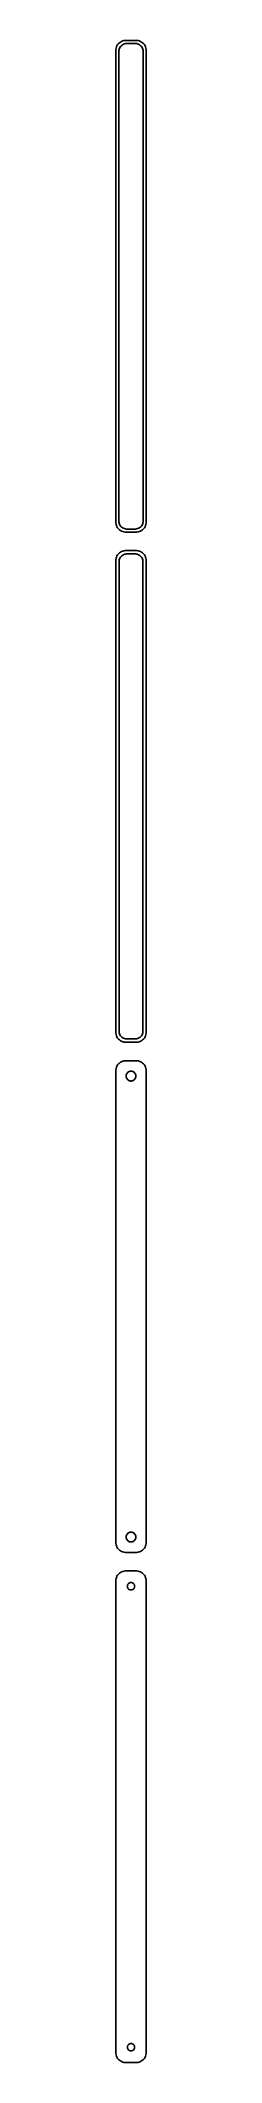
# Model space of a CAD drawing. Header units: metres. Extents: x -8 to 8, y 627 to 1614.
import ezdxf

# ---------------------------------------------------------------- set-up
doc = ezdxf.new("R2010")
doc.units = ezdxf.units.M

msp = doc.modelspace()

# ---------------------------------------------------------------- linework, layer by layer
for p, q in [((-7.46057, 1609.63), (-7.5, 1609)), ((-7.5, 1609), (-7.5, 1379)), ((-7.34291, 1610.24), (-7.46057, 1609.63)), ((-7.14888, 1610.84), (-7.34291, 1610.24)), ((-6.88153, 1611.41), (-7.14888, 1610.84)), ((-6.54507, 1611.94), (-6.88153, 1611.41)), ((-6.14484, 1612.42), (-6.54507, 1611.94)), ((-5.68712, 1612.85), (-6.14484, 1612.42)), ((-6, 1608.5), (-5.96844, 1609)), ((-5.96844, 1609), (-5.87433, 1609.49)), ((-5.87433, 1609.49), (-5.7191, 1609.97)), ((-5.7191, 1609.97), (-5.50522, 1610.43)), ((-5.17912, 1613.22), (-5.68712, 1612.85)), ((-5.50522, 1610.43), (-5.23605, 1610.85)), ((-5.23605, 1610.85), (-4.91586, 1611.24)), ((-4.62889, 1613.52), (-5.17912, 1613.22)), ((-4.91586, 1611.24), (-4.54968, 1611.58)), ((-4.04507, 1613.76), (-4.62889, 1613.52)), ((-4.54968, 1611.58), (-4.1433, 1611.88)), ((-4.1433, 1611.88), (-3.70311, 1612.12)), ((-3.4369, 1613.91), (-4.04507, 1613.76)), ((-3.70311, 1612.12), (-3.23605, 1612.3)), ((-2.81395, 1613.99), (-3.4369, 1613.91)), ((-3.23605, 1612.3), (-2.74951, 1612.43)), ((2.81395, 1613.99), (-2.81395, 1613.99)), ((-2.74951, 1612.43), (-2.25116, 1612.49)), ((-2.25116, 1612.49), (2.25116, 1612.49)), ((2.25116, 1612.49), (2.74951, 1612.43)), ((2.74951, 1612.43), (3.23605, 1612.3)), ((3.4369, 1613.91), (2.81395, 1613.99)), ((3.23605, 1612.3), (3.70311, 1612.12)), ((4.04507, 1613.76), (3.4369, 1613.91)), ((3.70311, 1612.12), (4.1433, 1611.88)), ((4.62889, 1613.52), (4.04507, 1613.76)), ((4.1433, 1611.88), (4.54968, 1611.58)), ((4.54968, 1611.58), (4.91586, 1611.24)), ((5.17912, 1613.22), (4.62889, 1613.52)), ((4.91586, 1611.24), (5.23605, 1610.85)), ((5.68712, 1612.85), (5.17912, 1613.22)), ((5.23605, 1610.85), (5.50522, 1610.43)), ((5.50522, 1610.43), (5.7191, 1609.97)), ((6.14484, 1612.42), (5.68712, 1612.85)), ((5.7191, 1609.97), (5.87433, 1609.49)), ((5.87433, 1609.49), (5.96844, 1609)), ((5.96844, 1609), (6, 1608.5)), ((6.54507, 1611.94), (6.14484, 1612.42)), ((6.88153, 1611.41), (6.54507, 1611.94)), ((7.14888, 1610.84), (6.88153, 1611.41)), ((7.34291, 1610.24), (7.14888, 1610.84)), ((7.46057, 1609.63), (7.34291, 1610.24)), ((7.5, 1609), (7.46057, 1609.63)), ((7.5, 1379), (7.5, 1609)), ((-6, 1379.5), (-6, 1608.5)), ((6, 1608.5), (6, 1379.5)), ((-7.5, 1379), (-7.46057, 1378.37)), ((-7.46057, 1378.37), (-7.34291, 1377.76)), ((-7.34291, 1377.76), (-7.14888, 1377.16)), ((-7.14888, 1377.16), (-6.88153, 1376.59)), ((-6.88153, 1376.59), (-6.54507, 1376.06)), ((-6.54507, 1376.06), (-6.14484, 1375.58)), ((-6.14484, 1375.58), (-5.68712, 1375.15)), ((-5.96844, 1379), (-6, 1379.5)), ((-5.87433, 1378.51), (-5.96844, 1379)), ((-5.7191, 1378.03), (-5.87433, 1378.51)), ((-5.50522, 1377.57), (-5.7191, 1378.03)), ((-5.68712, 1375.15), (-5.17912, 1374.78)), ((-5.23605, 1377.15), (-5.50522, 1377.57)), ((-4.91586, 1376.76), (-5.23605, 1377.15)), ((-5.17912, 1374.78), (-4.62889, 1374.48)), ((-4.54968, 1376.42), (-4.91586, 1376.76)), ((-4.62889, 1374.48), (-4.04507, 1374.24)), ((-4.1433, 1376.12), (-4.54968, 1376.42)), ((-3.70311, 1375.88), (-4.1433, 1376.12)), ((-4.04507, 1374.24), (-3.4369, 1374.09)), ((-3.23605, 1375.7), (-3.70311, 1375.88)), ((-3.4369, 1374.09), (-2.81395, 1374.01)), ((-2.74951, 1375.57), (-3.23605, 1375.7)), ((-2.81395, 1374.01), (2.81395, 1374.01)), ((-2.25116, 1375.51), (-2.74951, 1375.57)), ((2.25116, 1375.51), (-2.25116, 1375.51)), ((2.74951, 1375.57), (2.25116, 1375.51)), ((3.23605, 1375.7), (2.74951, 1375.57)), ((2.81395, 1374.01), (3.4369, 1374.09)), ((3.70311, 1375.88), (3.23605, 1375.7)), ((3.4369, 1374.09), (4.04507, 1374.24)), ((4.1433, 1376.12), (3.70311, 1375.88)), ((4.04507, 1374.24), (4.62889, 1374.48)), ((4.54968, 1376.42), (4.1433, 1376.12)), ((4.91586, 1376.76), (4.54968, 1376.42)), ((4.62889, 1374.48), (5.17912, 1374.78)), ((5.23605, 1377.15), (4.91586, 1376.76)), ((5.17912, 1374.78), (5.68712, 1375.15)), ((5.50522, 1377.57), (5.23605, 1377.15)), ((5.7191, 1378.03), (5.50522, 1377.57)), ((5.68712, 1375.15), (6.14484, 1375.58)), ((5.87433, 1378.51), (5.7191, 1378.03)), ((5.96844, 1379), (5.87433, 1378.51)), ((6, 1379.5), (5.96844, 1379)), ((6.14484, 1375.58), (6.54507, 1376.06)), ((6.54507, 1376.06), (6.88153, 1376.59)), ((6.88153, 1376.59), (7.14888, 1377.16)), ((7.14888, 1377.16), (7.34291, 1377.76)), ((7.34291, 1377.76), (7.46057, 1378.37)), ((7.46057, 1378.37), (7.5, 1379)), ((-6.88153, 1362.41), (-7.14888, 1361.84)), ((-6.54507, 1362.94), (-6.88153, 1362.41)), ((-6.14484, 1363.42), (-6.54507, 1362.94)), ((-5.68712, 1363.85), (-6.14484, 1363.42)), ((-5.17912, 1364.22), (-5.68712, 1363.85)), ((-4.62889, 1364.52), (-5.17912, 1364.22)), ((-5.13301, 1361.78), (-4.82301, 1362.15)), ((-4.82301, 1362.15), (-4.46851, 1362.48)), ((-4.04507, 1364.76), (-4.62889, 1364.52)), ((-4.46851, 1362.48), (-4.07506, 1362.77)), ((-4.07506, 1362.77), (-3.64888, 1363)), ((-3.4369, 1364.91), (-4.04507, 1364.76)), ((-3.64888, 1363), (-3.1967, 1363.18)), ((-2.81395, 1364.99), (-3.4369, 1364.91)), ((-3.1967, 1363.18), (-2.72565, 1363.3)), ((2.81395, 1364.99), (-2.81395, 1364.99)), ((-2.72565, 1363.3), (-2.24316, 1363.36)), ((-2.24316, 1363.36), (2.24316, 1363.36)), ((2.24316, 1363.36), (2.72565, 1363.3)), ((2.72565, 1363.3), (3.1967, 1363.18)), ((3.4369, 1364.91), (2.81395, 1364.99)), ((3.1967, 1363.18), (3.64888, 1363)), ((4.04507, 1364.76), (3.4369, 1364.91)), ((3.64888, 1363), (4.07506, 1362.77)), ((4.62889, 1364.52), (4.04507, 1364.76)), ((4.07506, 1362.77), (4.46851, 1362.48)), ((4.46851, 1362.48), (4.82301, 1362.15)), ((5.17912, 1364.22), (4.62889, 1364.52)), ((4.82301, 1362.15), (5.13301, 1361.78)), ((5.68712, 1363.85), (5.17912, 1364.22)), ((6.14484, 1363.42), (5.68712, 1363.85)), ((6.54507, 1362.94), (6.14484, 1363.42)), ((6.88153, 1362.41), (6.54507, 1362.94)), ((7.14888, 1361.84), (6.88153, 1362.41)), ((-7.46057, 1360.63), (-7.5, 1360)), ((-7.5, 1360), (-7.5, 1130)), ((-7.34291, 1361.24), (-7.46057, 1360.63)), ((-7.14888, 1361.84), (-7.34291, 1361.24)), ((-5.87262, 1359.5), (-5.84209, 1359.99)), ((-5.87262, 1130.5), (-5.87262, 1359.5)), ((-5.84209, 1359.99), (-5.75096, 1360.46)), ((-5.75096, 1360.46), (-5.60068, 1360.93)), ((-5.60068, 1360.93), (-5.3936, 1361.37)), ((-5.3936, 1361.37), (-5.13301, 1361.78)), ((5.13301, 1361.78), (5.3936, 1361.37)), ((5.3936, 1361.37), (5.60068, 1360.93)), ((5.60068, 1360.93), (5.75096, 1360.46)), ((5.75096, 1360.46), (5.84209, 1359.99)), ((5.84209, 1359.99), (5.87262, 1359.5)), ((5.87262, 1359.5), (5.87262, 1130.5)), ((7.34291, 1361.24), (7.14888, 1361.84)), ((7.46057, 1360.63), (7.34291, 1361.24)), ((7.5, 1360), (7.46057, 1360.63)), ((7.5, 1130), (7.5, 1360)), ((-7.5, 1130), (-7.46057, 1129.37)), ((-7.46057, 1129.37), (-7.34291, 1128.76)), ((-7.34291, 1128.76), (-7.14888, 1128.16)), ((-7.14888, 1128.16), (-6.88153, 1127.59)), ((-6.88153, 1127.59), (-6.54507, 1127.06)), ((-6.54507, 1127.06), (-6.14484, 1126.58)), ((-6.14484, 1126.58), (-5.68712, 1126.15)), ((-5.84209, 1130.01), (-5.87262, 1130.5)), ((-5.75096, 1129.54), (-5.84209, 1130.01)), ((-5.60068, 1129.07), (-5.75096, 1129.54)), ((-5.68712, 1126.15), (-5.17912, 1125.78)), ((-5.3936, 1128.63), (-5.60068, 1129.07)), ((-5.13301, 1128.22), (-5.3936, 1128.63)), ((-5.17912, 1125.78), (-4.62889, 1125.48)), ((-4.82301, 1127.85), (-5.13301, 1128.22)), ((-4.46851, 1127.52), (-4.82301, 1127.85)), ((-4.62889, 1125.48), (-4.04507, 1125.24)), ((-4.07506, 1127.23), (-4.46851, 1127.52)), ((-3.64888, 1127), (-4.07506, 1127.23)), ((-4.04507, 1125.24), (-3.4369, 1125.09)), ((-3.1967, 1126.82), (-3.64888, 1127)), ((-2.72565, 1126.7), (-3.1967, 1126.82)), ((-2.24316, 1126.64), (-2.72565, 1126.7)), ((2.24316, 1126.64), (-2.24316, 1126.64)), ((2.72565, 1126.7), (2.24316, 1126.64)), ((3.1967, 1126.82), (2.72565, 1126.7)), ((3.64888, 1127), (3.1967, 1126.82)), ((3.4369, 1125.09), (4.04507, 1125.24)), ((4.07506, 1127.23), (3.64888, 1127)), ((4.04507, 1125.24), (4.62889, 1125.48)), ((4.46851, 1127.52), (4.07506, 1127.23)), ((4.82301, 1127.85), (4.46851, 1127.52)), ((4.62889, 1125.48), (5.17912, 1125.78)), ((5.13301, 1128.22), (4.82301, 1127.85)), ((5.3936, 1128.63), (5.13301, 1128.22)), ((5.17912, 1125.78), (5.68712, 1126.15)), ((5.60068, 1129.07), (5.3936, 1128.63)), ((5.75096, 1129.54), (5.60068, 1129.07)), ((5.68712, 1126.15), (6.14484, 1126.58)), ((5.84209, 1130.01), (5.75096, 1129.54)), ((5.87262, 1130.5), (5.84209, 1130.01)), ((6.14484, 1126.58), (6.54507, 1127.06)), ((6.54507, 1127.06), (6.88153, 1127.59)), ((6.88153, 1127.59), (7.14888, 1128.16)), ((7.14888, 1128.16), (7.34291, 1128.76)), ((7.34291, 1128.76), (7.46057, 1129.37)), ((7.46057, 1129.37), (7.5, 1130)), ((-4.62889, 1115.52), (-5.17912, 1115.22)), ((-4.04507, 1115.76), (-4.62889, 1115.52)), ((-3.4369, 1115.91), (-4.04507, 1115.76)), ((-3.4369, 1125.09), (-2.81395, 1125.01)), ((-2.81395, 1115.99), (-3.4369, 1115.91)), ((-2.81395, 1125.01), (2.81395, 1125.01)), ((2.81395, 1115.99), (-2.81395, 1115.99)), ((2.81395, 1125.01), (3.4369, 1125.09)), ((3.4369, 1115.91), (2.81395, 1115.99)), ((4.04507, 1115.76), (3.4369, 1115.91)), ((4.62889, 1115.52), (4.04507, 1115.76)), ((5.17912, 1115.22), (4.62889, 1115.52)), ((-7.46057, 1111.63), (-7.5, 1111)), ((-7.5, 1111), (-7.5, 881)), ((-7.34291, 1112.24), (-7.46057, 1111.63)), ((-7.14888, 1112.84), (-7.34291, 1112.24)), ((-6.88153, 1113.41), (-7.14888, 1112.84)), ((-6.54507, 1113.94), (-6.88153, 1113.41)), ((-6.14484, 1114.42), (-6.54507, 1113.94)), ((-5.68712, 1114.85), (-6.14484, 1114.42)), ((-5.17912, 1115.22), (-5.68712, 1114.85)), ((-2.39999, 1108.5), (-2.38107, 1108.8)), ((-2.38107, 1108.2), (-2.39999, 1108.5)), ((-2.38107, 1108.8), (-2.32458, 1109.1)), ((-2.32458, 1107.9), (-2.38107, 1108.2)), ((-2.32458, 1109.1), (-2.23146, 1109.38)), ((-2.23146, 1107.62), (-2.32458, 1107.9)), ((-2.23146, 1109.38), (-2.10313, 1109.66)), ((-2.10313, 1107.34), (-2.23146, 1107.62)), ((-2.10313, 1109.66), (-1.94164, 1109.91)), ((-1.94164, 1107.09), (-2.10313, 1107.34)), ((-1.94164, 1109.91), (-1.74951, 1110.14)), ((-1.74951, 1106.86), (-1.94164, 1107.09)), ((-1.74951, 1110.14), (-1.52982, 1110.35)), ((-1.52982, 1106.65), (-1.74951, 1106.86)), ((-1.52982, 1110.35), (-1.28598, 1110.53)), ((-1.28598, 1106.47), (-1.52982, 1106.65)), ((-1.28598, 1110.53), (-1.02187, 1110.67)), ((-1.02187, 1106.33), (-1.28598, 1106.47)), ((-1.02187, 1110.67), (-0.741638, 1110.78)), ((-0.741638, 1106.22), (-1.02187, 1106.33)), ((-0.741638, 1110.78), (-0.449707, 1110.86)), ((-0.449707, 1106.14), (-0.741638, 1106.22)), ((-0.449707, 1110.86), (-0.150696, 1110.9)), ((-0.150696, 1106.1), (-0.449707, 1106.14)), ((-0.150696, 1110.9), (0.150696, 1110.9)), ((0.150696, 1106.1), (-0.150696, 1106.1)), ((0.150696, 1110.9), (0.449707, 1110.86)), ((0.449707, 1106.14), (0.150696, 1106.1)), ((0.449707, 1110.86), (0.741638, 1110.78)), ((0.741638, 1106.22), (0.449707, 1106.14)), ((0.741638, 1110.78), (1.02187, 1110.67)), ((1.02187, 1106.33), (0.741638, 1106.22)), ((1.02187, 1110.67), (1.28598, 1110.53)), ((1.28598, 1106.47), (1.02187, 1106.33)), ((1.28598, 1110.53), (1.52982, 1110.35)), ((1.52982, 1106.65), (1.28598, 1106.47)), ((1.52982, 1110.35), (1.74951, 1110.14)), ((1.74951, 1106.86), (1.52982, 1106.65)), ((1.74951, 1110.14), (1.94164, 1109.91)), ((1.94164, 1107.09), (1.74951, 1106.86)), ((1.94164, 1109.91), (2.10313, 1109.66)), ((2.10313, 1107.34), (1.94164, 1107.09)), ((2.10313, 1109.66), (2.23146, 1109.38)), ((2.23146, 1107.62), (2.10313, 1107.34)), ((2.23146, 1109.38), (2.32458, 1109.1)), ((2.32458, 1107.9), (2.23146, 1107.62)), ((2.32458, 1109.1), (2.38107, 1108.8)), ((2.38107, 1108.2), (2.32458, 1107.9)), ((2.38107, 1108.8), (2.39999, 1108.5)), ((2.39999, 1108.5), (2.38107, 1108.2)), ((5.68712, 1114.85), (5.17912, 1115.22)), ((6.14484, 1114.42), (5.68712, 1114.85)), ((6.54507, 1113.94), (6.14484, 1114.42)), ((6.88153, 1113.41), (6.54507, 1113.94)), ((7.14888, 1112.84), (6.88153, 1113.41)), ((7.34291, 1112.24), (7.14888, 1112.84)), ((7.46057, 1111.63), (7.34291, 1112.24)), ((7.5, 1111), (7.46057, 1111.63)), ((7.5, 881), (7.5, 1111)), ((-7.5, 881), (-7.46057, 880.373)), ((-7.46057, 880.373), (-7.34291, 879.757)), ((-7.34291, 879.757), (-7.14888, 879.159)), ((-7.14888, 879.159), (-6.88153, 878.591)), ((-6.88153, 878.591), (-6.54507, 878.061)), ((-2.39999, 883.5), (-2.38107, 883.801)), ((-2.38107, 883.199), (-2.39999, 883.5)), ((-2.38107, 883.801), (-2.32458, 884.097)), ((-2.32458, 882.903), (-2.38107, 883.199)), ((-2.32458, 884.097), (-2.23146, 884.383)), ((-2.23146, 882.617), (-2.32458, 882.903)), ((-2.23146, 884.383), (-2.10313, 884.656)), ((-2.10313, 882.344), (-2.23146, 882.617)), ((-2.10313, 884.656), (-1.94164, 884.911)), ((-1.94164, 882.089), (-2.10313, 882.344)), ((-1.94164, 884.911), (-1.74951, 885.143)), ((-1.74951, 881.857), (-1.94164, 882.089)), ((-1.74951, 885.143), (-1.52982, 885.349)), ((-1.52982, 881.651), (-1.74951, 881.857)), ((-1.52982, 885.349), (-1.28598, 885.526)), ((-1.28598, 881.474), (-1.52982, 881.651)), ((-1.28598, 885.526), (-1.02187, 885.672)), ((-1.02187, 881.328), (-1.28598, 881.474)), ((-1.02187, 885.672), (-0.741638, 885.783)), ((-0.741638, 881.217), (-1.02187, 881.328)), ((-0.741638, 885.783), (-0.449707, 885.857)), ((-0.449707, 881.143), (-0.741638, 881.217)), ((-0.449707, 885.857), (-0.150696, 885.895)), ((-0.150696, 881.105), (-0.449707, 881.143)), ((-0.150696, 885.895), (0.150696, 885.895)), ((0.150696, 881.105), (-0.150696, 881.105)), ((0.150696, 885.895), (0.449707, 885.857)), ((0.449707, 881.143), (0.150696, 881.105)), ((0.449707, 885.857), (0.741638, 885.783)), ((0.741638, 881.217), (0.449707, 881.143)), ((0.741638, 885.783), (1.02187, 885.672)), ((1.02187, 881.328), (0.741638, 881.217)), ((1.02187, 885.672), (1.28598, 885.526)), ((1.28598, 881.474), (1.02187, 881.328)), ((1.28598, 885.526), (1.52982, 885.349)), ((1.52982, 881.651), (1.28598, 881.474)), ((1.52982, 885.349), (1.74951, 885.143)), ((1.74951, 881.857), (1.52982, 881.651)), ((1.74951, 885.143), (1.94164, 884.911)), ((1.94164, 882.089), (1.74951, 881.857)), ((1.94164, 884.911), (2.10313, 884.656)), ((2.10313, 882.344), (1.94164, 882.089)), ((2.10313, 884.656), (2.23146, 884.383)), ((2.23146, 882.617), (2.10313, 882.344)), ((2.23146, 884.383), (2.32458, 884.097)), ((2.32458, 882.903), (2.23146, 882.617)), ((2.32458, 884.097), (2.38107, 883.801)), ((2.38107, 883.199), (2.32458, 882.903)), ((2.38107, 883.801), (2.39999, 883.5)), ((2.39999, 883.5), (2.38107, 883.199)), ((6.54507, 878.061), (6.88153, 878.591)), ((6.88153, 878.591), (7.14888, 879.159)), ((7.14888, 879.159), (7.34291, 879.757)), ((7.34291, 879.757), (7.46057, 880.373)), ((7.46057, 880.373), (7.5, 881)), ((-6.54507, 878.061), (-6.14484, 877.577)), ((-6.14484, 877.577), (-5.68712, 877.147)), ((-5.68712, 877.147), (-5.17912, 876.778)), ((-5.17912, 876.778), (-4.62889, 876.476)), ((-4.62889, 876.476), (-4.04507, 876.245)), ((-4.04507, 876.245), (-3.4369, 876.089)), ((-3.4369, 876.089), (-2.81395, 876.01)), ((-2.81395, 876.01), (2.81395, 876.01)), ((2.81395, 876.01), (3.4369, 876.089)), ((3.4369, 876.089), (4.04507, 876.245)), ((4.04507, 876.245), (4.62889, 876.476)), ((4.62889, 876.476), (5.17912, 876.778)), ((5.17912, 876.778), (5.68712, 877.147)), ((5.68712, 877.147), (6.14484, 877.577)), ((6.14484, 877.577), (6.54507, 878.061)), ((-7.46057, 862.627), (-7.5, 862)), ((-7.5, 862), (-7.5, 632)), ((-7.34291, 863.243), (-7.46057, 862.627)), ((-7.14888, 863.841), (-7.34291, 863.243)), ((-6.88153, 864.409), (-7.14888, 863.841)), ((-6.54507, 864.939), (-6.88153, 864.409)), ((-6.14484, 865.423), (-6.54507, 864.939)), ((-5.68712, 865.853), (-6.14484, 865.423)), ((-5.17912, 866.222), (-5.68712, 865.853)), ((-4.62889, 866.524), (-5.17912, 866.222)), ((-4.04507, 866.755), (-4.62889, 866.524)), ((-3.4369, 866.911), (-4.04507, 866.755)), ((-2.81395, 866.99), (-3.4369, 866.911)), ((2.81395, 866.99), (-2.81395, 866.99)), ((-1.79999, 859.5), (-1.7858, 859.726)), ((-1.7858, 859.274), (-1.79999, 859.5)), ((-1.7858, 859.726), (-1.74344, 859.948)), ((-1.74344, 859.052), (-1.7858, 859.274)), ((-1.74344, 859.948), (-1.67358, 860.163)), ((-1.67358, 858.837), (-1.74344, 859.052)), ((-1.67358, 860.163), (-1.57735, 860.367)), ((-1.57735, 858.633), (-1.67358, 858.837)), ((-1.57735, 860.367), (-1.45622, 860.558)), ((-1.45622, 860.558), (-1.31213, 860.732)), ((-1.31213, 860.732), (-1.14735, 860.887)), ((-1.14735, 860.887), (-0.964478, 861.02)), ((-0.964478, 861.02), (-0.766388, 861.129)), ((-0.766388, 861.129), (-0.556229, 861.212)), ((-0.556229, 861.212), (-0.33728, 861.268)), ((-0.33728, 861.268), (-0.113022, 861.296)), ((-0.113022, 861.296), (0.113022, 861.296)), ((0.113022, 861.296), (0.33728, 861.268)), ((0.33728, 861.268), (0.556229, 861.212)), ((0.556229, 861.212), (0.766388, 861.129)), ((0.766388, 861.129), (0.964478, 861.02)), ((0.964478, 861.02), (1.14735, 860.887)), ((1.14735, 860.887), (1.31213, 860.732)), ((1.31213, 860.732), (1.45622, 860.558)), ((1.45622, 860.558), (1.57735, 860.367)), ((1.57735, 860.367), (1.67358, 860.163)), ((1.67358, 858.837), (1.57735, 858.633)), ((1.67358, 860.163), (1.74344, 859.948)), ((1.74344, 859.052), (1.67358, 858.837)), ((1.74344, 859.948), (1.7858, 859.726)), ((1.7858, 859.274), (1.74344, 859.052)), ((1.7858, 859.726), (1.79999, 859.5)), ((1.79999, 859.5), (1.7858, 859.274)), ((3.4369, 866.911), (2.81395, 866.99)), ((4.04507, 866.755), (3.4369, 866.911)), ((4.62889, 866.524), (4.04507, 866.755)), ((5.17912, 866.222), (4.62889, 866.524)), ((5.68712, 865.853), (5.17912, 866.222)), ((6.14484, 865.423), (5.68712, 865.853)), ((6.54507, 864.939), (6.14484, 865.423)), ((6.88153, 864.409), (6.54507, 864.939)), ((7.14888, 863.841), (6.88153, 864.409)), ((7.34291, 863.243), (7.14888, 863.841)), ((7.46057, 862.627), (7.34291, 863.243)), ((7.5, 862), (7.46057, 862.627)), ((7.5, 632), (7.5, 862)), ((-1.45622, 858.442), (-1.57735, 858.633)), ((-1.31213, 858.268), (-1.45622, 858.442)), ((-1.14735, 858.113), (-1.31213, 858.268)), ((-0.964478, 857.98), (-1.14735, 858.113)), ((-0.766388, 857.871), (-0.964478, 857.98)), ((-0.556229, 857.788), (-0.766388, 857.871)), ((-0.33728, 857.732), (-0.556229, 857.788)), ((-0.113022, 857.704), (-0.33728, 857.732)), ((0.113022, 857.704), (-0.113022, 857.704)), ((0.33728, 857.732), (0.113022, 857.704)), ((0.556229, 857.788), (0.33728, 857.732)), ((0.766388, 857.871), (0.556229, 857.788)), ((0.964478, 857.98), (0.766388, 857.871)), ((1.14735, 858.113), (0.964478, 857.98)), ((1.31213, 858.268), (1.14735, 858.113)), ((1.45622, 858.442), (1.31213, 858.268)), ((1.57735, 858.633), (1.45622, 858.442)), ((-7.5, 632), (-7.46057, 631.373)), ((-1.79999, 634.5), (-1.7858, 634.726)), ((-1.7858, 634.274), (-1.79999, 634.5)), ((-1.7858, 634.726), (-1.74344, 634.948)), ((-1.74344, 634.052), (-1.7858, 634.274)), ((-1.74344, 634.948), (-1.67358, 635.163)), ((-1.67358, 633.837), (-1.74344, 634.052)), ((-1.67358, 635.163), (-1.57735, 635.367)), ((-1.57735, 633.633), (-1.67358, 633.837)), ((-1.57735, 635.367), (-1.45622, 635.558)), ((-1.45622, 633.442), (-1.57735, 633.633)), ((-1.45622, 635.558), (-1.31213, 635.732)), ((-1.31213, 633.268), (-1.45622, 633.442)), ((-1.31213, 635.732), (-1.14735, 635.887)), ((-1.14735, 633.113), (-1.31213, 633.268)), ((-1.14735, 635.887), (-0.964478, 636.02)), ((-0.964478, 632.98), (-1.14735, 633.113)), ((-0.964478, 636.02), (-0.766388, 636.129)), ((-0.766388, 632.871), (-0.964478, 632.98)), ((-0.766388, 636.129), (-0.556229, 636.212)), ((-0.556229, 632.788), (-0.766388, 632.871)), ((-0.556229, 636.212), (-0.33728, 636.268)), ((-0.33728, 632.732), (-0.556229, 632.788)), ((-0.33728, 636.268), (-0.113022, 636.296)), ((-0.113022, 632.704), (-0.33728, 632.732)), ((-0.113022, 636.296), (0.113022, 636.296)), ((0.113022, 632.704), (-0.113022, 632.704)), ((0.113022, 636.296), (0.33728, 636.268)), ((0.33728, 632.732), (0.113022, 632.704)), ((0.33728, 636.268), (0.556229, 636.212)), ((0.556229, 632.788), (0.33728, 632.732)), ((0.556229, 636.212), (0.766388, 636.129)), ((0.766388, 632.871), (0.556229, 632.788)), ((0.766388, 636.129), (0.964478, 636.02)), ((0.964478, 632.98), (0.766388, 632.871)), ((0.964478, 636.02), (1.14735, 635.887)), ((1.14735, 633.113), (0.964478, 632.98)), ((1.14735, 635.887), (1.31213, 635.732)), ((1.31213, 633.268), (1.14735, 633.113)), ((1.31213, 635.732), (1.45622, 635.558)), ((1.45622, 633.442), (1.31213, 633.268)), ((1.45622, 635.558), (1.57735, 635.367)), ((1.57735, 633.633), (1.45622, 633.442)), ((1.57735, 635.367), (1.67358, 635.163)), ((1.67358, 633.837), (1.57735, 633.633)), ((1.67358, 635.163), (1.74344, 634.948)), ((1.74344, 634.052), (1.67358, 633.837)), ((1.74344, 634.948), (1.7858, 634.726)), ((1.7858, 634.274), (1.74344, 634.052)), ((1.7858, 634.726), (1.79999, 634.5)), ((1.79999, 634.5), (1.7858, 634.274)), ((7.46057, 631.373), (7.5, 632)), ((-7.46057, 631.373), (-7.34291, 630.757)), ((-7.34291, 630.757), (-7.14888, 630.159)), ((-7.14888, 630.159), (-6.88153, 629.591)), ((-6.88153, 629.591), (-6.54507, 629.061)), ((-6.54507, 629.061), (-6.14484, 628.577)), ((-6.14484, 628.577), (-5.68712, 628.147)), ((-5.68712, 628.147), (-5.17912, 627.778)), ((-5.17912, 627.778), (-4.62889, 627.476)), ((-4.62889, 627.476), (-4.04507, 627.245)), ((-4.04507, 627.245), (-3.4369, 627.089)), ((-3.4369, 627.089), (-2.81395, 627.01)), ((-2.81395, 627.01), (2.81395, 627.01)), ((2.81395, 627.01), (3.4369, 627.089)), ((3.4369, 627.089), (4.04507, 627.245)), ((4.04507, 627.245), (4.62889, 627.476)), ((4.62889, 627.476), (5.17912, 627.778)), ((5.17912, 627.778), (5.68712, 628.147)), ((5.68712, 628.147), (6.14484, 628.577)), ((6.14484, 628.577), (6.54507, 629.061)), ((6.54507, 629.061), (6.88153, 629.591)), ((6.88153, 629.591), (7.14888, 630.159)), ((7.14888, 630.159), (7.34291, 630.757)), ((7.34291, 630.757), (7.46057, 631.373))]:
    msp.add_line(p, q)

doc.saveas('drawing.dxf')
